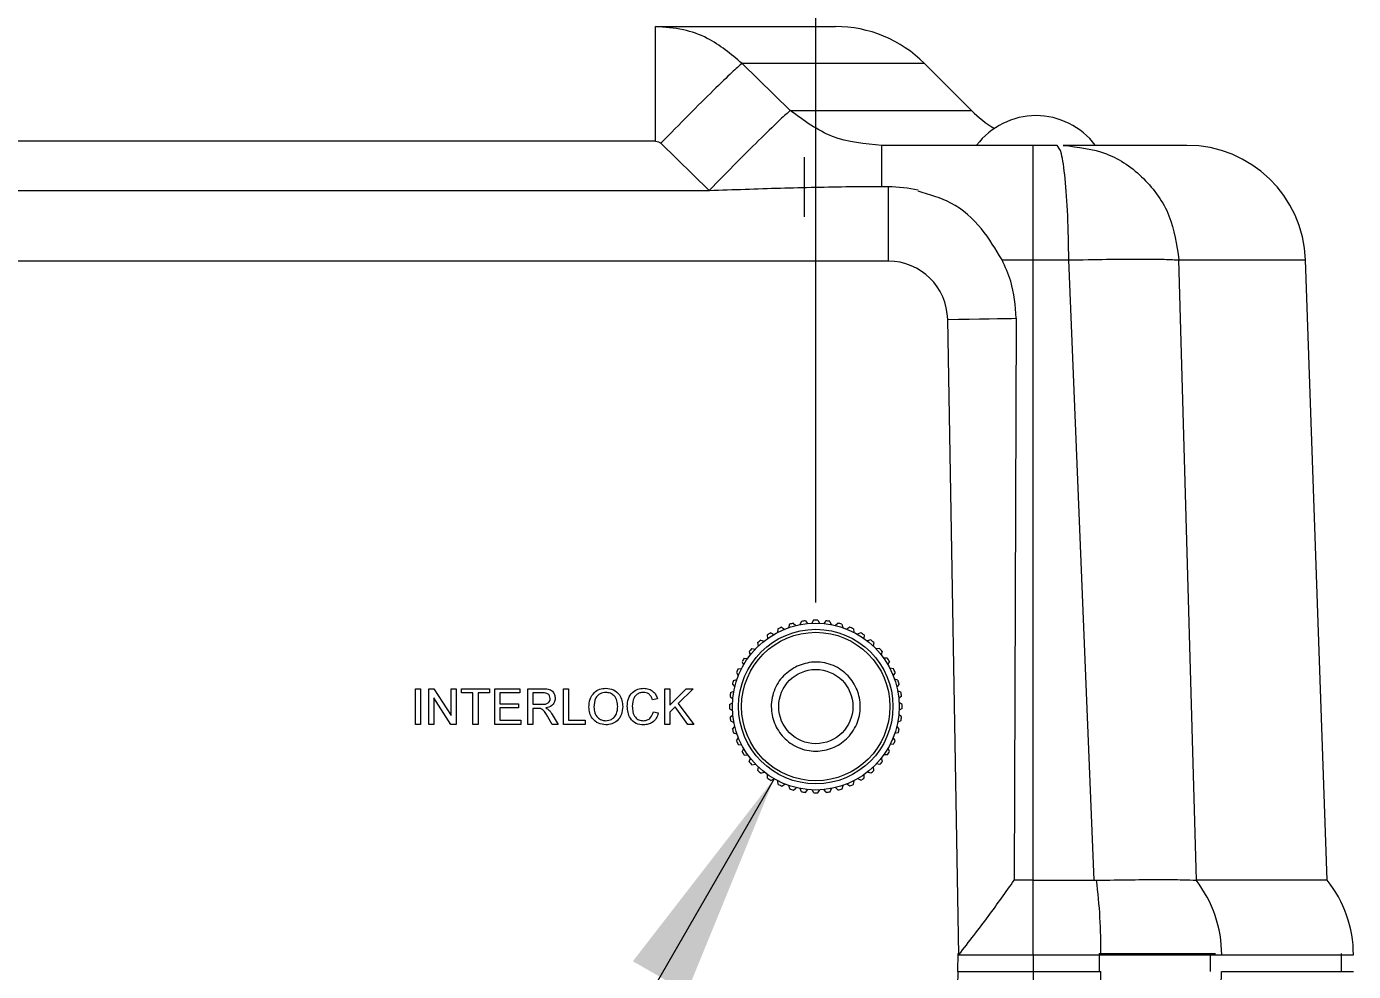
# Model space of a CAD drawing. Header units: inches. Extents: x 0.2 to 38.3, y 0.1 to 29.6.
# Drawn here: x 34.036 to 36.272, y 8.33 to 9.921 of the extents above; entities that cross this region are included whole.
import ezdxf

# ---------------------------------------------------------------- set-up
doc = ezdxf.new("R2010")
doc.units = ezdxf.units.IN
doc.header["$LTSCALE"] = 3.5
doc.header["$MEASUREMENT"] = 0
doc.styles.add('SLDTEXTSTYLE0', font='TXT', dxfattribs={"width": 0.75})
doc.dimstyles.new('SLDDIMSTYLE0', dxfattribs={"dimtxt": 0.401042, "dimasz": 0.385, "dimexe": 0, "dimexo": 0.0625, "dimgap": 0.10026, "dimtad": 0, "dimtih": 1, "dimtoh": 1, "dimrnd": 1e-09, "dimzin": 12, "dimdsep": 46, "dimtxsty": 'SLDTEXTSTYLE0', "dimsah": 1, "dimcen": 0.09, "dimadec": 0, "dimazin": 3, "dimtfac": 1, "dimtofl": 0, "dimtmove": 0, "dimatfit": 3, "dimfxl": 1, "dimfrac": 2, "dimtolj": 1, "dimtzin": 12, "dimarcsym": 0})
doc.dimstyles.new('SLDDIMSTYLE3', dxfattribs={"dimtxt": 0.401042, "dimasz": 0.385, "dimexe": 0, "dimexo": 0.0625, "dimgap": 0.10026, "dimtad": 0, "dimtih": 1, "dimtoh": 1, "dimrnd": 1e-09, "dimdsep": 46, "dimtxsty": 'SLDTEXTSTYLE0', "dimsah": 1, "dimcen": 0, "dimadec": 0, "dimazin": 2, "dimtfac": 1, "dimtofl": 0, "dimtmove": 0, "dimatfit": 3, "dimfxl": 1, "dimfrac": 2, "dimtolj": 1, "dimtzin": 12, "dimarcsym": 0})

# ---------------------------------------------------------------- blocks, each defined once
blk = doc.blocks.new('_D_6')
at = {"color": 7, "linetype": 'Continuous', "lineweight": 0}
for p, q in [((35.2954, 8.6546), (33.9297, 6.2892)), ((31.4177, 6.3404), (31.2957, 6.3404)), ((31.2957, 6.3404), (31.2957, 5.7032)), ((33.1608, 6.3404), (33.2828, 6.3404)), ((33.2828, 6.3404), (33.2828, 5.7032)), ((33.9297, 6.2892), (33.4047, 6.2892)), ((31.2957, 5.7032), (31.4177, 5.7032)), ((33.2828, 5.7032), (33.1608, 5.7032))]:
    blk.add_line(p, q, dxfattribs=at)
blk.add_solid([(35.2954, 8.6546), (35.0575, 8.3475), (35.1484, 8.295)], dxfattribs=at)
at = {"color": 7, "linetype": 'Continuous', "lineweight": 0, "char_height": 0.40104, "attachment_point": 1, "style": 'SLDTEXTSTYLE0'}
for s, insert in [('%%c', (31.2517, 6.9387)), ('0.28in', (31.8571, 6.9387)), ('7.1mm', (31.4177, 6.2202))]:
    blk.add_mtext(s, dxfattribs=dict(at, insert=insert))
blk = doc.blocks.new('_D_7')
at = {"color": 7, "linetype": 'Continuous', "lineweight": 0}
for p, q in [((27.0918, 8.5333), (27.0918, 12.3711)), ((35.3657, 8.9513), (35.3657, 12.3711)), ((27.0918, 12.1261), (29.7669, 12.1261)), ((30.24, 12.1261), (30.118, 12.1261)), ((30.118, 12.1261), (30.118, 11.4889)), ((32.5757, 12.1261), (32.6977, 12.1261)), ((32.6977, 12.1261), (32.6977, 11.4889)), ((35.3657, 12.1261), (33.0488, 12.1261)), ((30.118, 11.4889), (30.24, 11.4889)), ((32.6977, 11.4889), (32.5757, 11.4889))]:
    blk.add_line(p, q, dxfattribs=at)
for points in [[(27.0918, 12.1261), (27.4768, 12.0736), (27.4768, 12.1786)], [(35.3657, 12.1261), (34.9807, 12.1786), (34.9807, 12.0736)]]:
    blk.add_solid(points, dxfattribs=at)
at = {"color": 7, "linetype": 'Continuous', "lineweight": 0, "char_height": 0.40104, "attachment_point": 1, "style": 'SLDTEXTSTYLE0'}
for s, insert in [('8.27in', (30.673, 12.7244)), ('210.2mm', (30.24, 12.0059))]:
    blk.add_mtext(s, dxfattribs=dict(at, insert=insert))

msp = doc.modelspace()

# ---------------------------------------------------------------- linework, layer by layer
at = {"color": 7, "linetype": 'Continuous', "lineweight": 15}
for p, q in [((35.3228, 9.7799), (35.2414, 9.8592)), ((35.6281, 9.7799), (35.5488, 9.8592)), ((35.0959, 9.7283), (28.2675, 9.7283)), ((35.186, 9.6454), (35.1047, 9.7248)), ((35.7317, 9.7213), (35.477, 9.7213)), ((35.7317, 9.5283), (35.7317, 9.7213)), ((35.7722, 9.7213), (35.7317, 9.7213)), ((35.3468, 9.601), (35.3468, 9.7011)), ((35.1867, 9.6447), (28.1767, 9.6447)), ((35.1867, 9.6447), (35.186, 9.6454)), ((35.488, 9.6513), (35.4238, 9.6513)), ((35.488, 9.5263), (27.8754, 9.5263)), ((35.6795, 9.5283), (35.7317, 9.5283)), ((35.7317, 8.4839), (35.7317, 9.5283)), ((35.7317, 9.5283), (35.792, 9.5283)), ((35.8345, 8.4839), (35.792, 9.5283)), ((36.0071, 8.4839), (35.9774, 9.5283)), ((35.9774, 9.5283), (36.1908, 9.5283)), ((36.2273, 8.4839), (36.1908, 9.5283)), ((35.6067, 8.3583), (35.588, 9.428)), ((35.7036, 9.4301), (35.7, 8.4839)), ((35.3481, 8.9207), (35.352, 8.9161)), ((35.3621, 8.9218), (35.359, 8.9166)), ((35.3689, 8.9218), (35.372, 8.9167)), ((35.3828, 8.9208), (35.379, 8.9162)), ((35.2897, 8.9004), (35.2951, 8.8978)), ((35.302, 8.9071), (35.3013, 8.9012)), ((35.3082, 8.9099), (35.3131, 8.9066)), ((35.3213, 8.9149), (35.3197, 8.9091)), ((35.3278, 8.9168), (35.3322, 8.9128)), ((35.3414, 8.9198), (35.3391, 8.9143)), ((35.3895, 8.9198), (35.3919, 8.9143)), ((35.4032, 8.9169), (35.3988, 8.9128)), ((35.4097, 8.915), (35.4113, 8.9092)), ((35.4229, 8.9101), (35.4179, 8.9068)), ((35.429, 8.9073), (35.4298, 8.9013)), ((35.4413, 8.9006), (35.4359, 8.898)), ((35.2677, 8.8839), (35.2687, 8.878)), ((35.2728, 8.8883), (35.2786, 8.8865)), ((35.284, 8.8967), (35.2842, 8.8907)), ((35.447, 8.897), (35.4469, 8.891)), ((35.4582, 8.8886), (35.4525, 8.8868)), ((35.4634, 8.8842), (35.4624, 8.8782)), ((35.245, 8.8576), (35.251, 8.8575)), ((35.2534, 8.8688), (35.2552, 8.8631)), ((35.2578, 8.874), (35.2638, 8.873)), ((35.4733, 8.8743), (35.4673, 8.8733)), ((35.4777, 8.8692), (35.4759, 8.8634)), ((35.4861, 8.858), (35.4801, 8.8578)), ((35.2319, 8.8335), (35.2352, 8.8285)), ((35.2347, 8.8396), (35.2407, 8.8404)), ((35.2414, 8.8519), (35.244, 8.8465)), ((35.4898, 8.8523), (35.4872, 8.8469)), ((35.4965, 8.84), (35.4906, 8.8407)), ((35.4993, 8.8338), (35.496, 8.8288)), ((35.2251, 8.8138), (35.2291, 8.8094)), ((35.227, 8.8203), (35.2328, 8.8219)), ((35.5042, 8.8207), (35.4985, 8.8223)), ((35.5062, 8.8142), (35.5022, 8.8098)), ((34.6912, 8.8063), (34.6997, 8.8063)), ((34.6912, 8.7463), (34.6912, 8.8063)), ((34.6997, 8.8063), (34.6997, 8.7463)), ((34.7135, 8.8063), (34.7224, 8.8063)), ((34.7135, 8.7463), (34.7135, 8.8063)), ((34.722, 8.7911), (34.722, 8.7463)), ((34.7507, 8.7463), (34.722, 8.7911)), ((34.7224, 8.8063), (34.7512, 8.7615)), ((34.7512, 8.8063), (34.7597, 8.8063)), ((34.7512, 8.7615), (34.7512, 8.8063)), ((34.7597, 8.8063), (34.7597, 8.7463)), ((34.7689, 8.8063), (34.8158, 8.8063)), ((34.7689, 8.7994), (34.7689, 8.8063)), ((34.7881, 8.7994), (34.7689, 8.7994)), ((34.7881, 8.7463), (34.7881, 8.7994)), ((34.7966, 8.7994), (34.7966, 8.7463)), ((34.8158, 8.7994), (34.7966, 8.7994)), ((34.8158, 8.8063), (34.8158, 8.7994)), ((34.825, 8.8063), (34.8673, 8.8063)), ((34.825, 8.7463), (34.825, 8.8063)), ((34.8335, 8.7994), (34.8335, 8.7809)), ((34.8673, 8.7994), (34.8335, 8.7994)), ((34.8673, 8.8063), (34.8673, 8.7994)), ((34.8804, 8.8063), (34.9065, 8.8063)), ((34.8804, 8.7463), (34.8804, 8.8063)), ((34.9068, 8.7994), (34.8889, 8.7994)), ((34.8889, 8.7994), (34.8889, 8.7801)), ((34.9404, 8.8063), (34.9489, 8.8063)), ((34.9404, 8.7463), (34.9404, 8.8063)), ((34.9489, 8.8063), (34.9489, 8.7532)), ((35.0989, 8.7896), (35.0904, 8.7878)), ((35.1112, 8.8063), (35.1197, 8.8063)), ((35.1112, 8.7463), (35.1112, 8.8063)), ((35.1197, 8.7787), (35.1473, 8.8063)), ((35.1197, 8.8063), (35.1197, 8.7787)), ((35.1589, 8.8063), (35.1338, 8.7812)), ((35.1473, 8.8063), (35.1589, 8.8063)), ((35.2212, 8.7934), (35.2258, 8.7896)), ((35.2222, 8.8001), (35.2277, 8.8025)), ((35.5092, 8.8006), (35.5036, 8.8029)), ((35.5101, 8.7939), (35.5055, 8.79)), ((34.8335, 8.7809), (34.865, 8.7809)), ((34.8335, 8.774), (34.8335, 8.7532)), ((34.865, 8.774), (34.8335, 8.774)), ((34.865, 8.7809), (34.865, 8.774)), ((34.8889, 8.7801), (34.905, 8.7801)), ((34.8889, 8.7732), (34.8889, 8.7463)), ((34.8975, 8.7732), (34.8889, 8.7732)), ((35.092, 8.7675), (35.1004, 8.7655)), ((35.1285, 8.7759), (35.1197, 8.7671)), ((35.1197, 8.7671), (35.1197, 8.7463)), ((35.15, 8.7463), (35.1285, 8.7759)), ((35.1338, 8.7812), (35.1604, 8.7463)), ((35.2202, 8.7795), (35.2253, 8.7826)), ((35.2202, 8.7727), (35.2254, 8.7696)), ((35.5112, 8.7799), (35.506, 8.783)), ((35.5112, 8.7731), (35.5061, 8.77)), ((34.6997, 8.7463), (34.6912, 8.7463)), ((34.722, 8.7463), (34.7135, 8.7463)), ((34.7597, 8.7463), (34.7507, 8.7463)), ((34.7966, 8.7463), (34.7881, 8.7463)), ((34.8689, 8.7463), (34.825, 8.7463)), ((34.8335, 8.7532), (34.8689, 8.7532)), ((34.8689, 8.7532), (34.8689, 8.7463)), ((34.8889, 8.7463), (34.8804, 8.7463)), ((34.9218, 8.7463), (34.9143, 8.759)), ((34.9216, 8.7629), (34.9315, 8.7463)), ((34.9315, 8.7463), (34.9218, 8.7463)), ((34.9773, 8.7463), (34.9404, 8.7463)), ((34.9489, 8.7532), (34.9773, 8.7532)), ((34.9773, 8.7532), (34.9773, 8.7463)), ((35.1197, 8.7463), (35.1112, 8.7463)), ((35.1604, 8.7463), (35.15, 8.7463)), ((35.2213, 8.7587), (35.2259, 8.7626)), ((35.2222, 8.752), (35.2277, 8.7497)), ((35.2252, 8.7384), (35.2292, 8.7428)), ((35.5063, 8.7388), (35.5022, 8.7432)), ((35.5092, 8.7525), (35.5037, 8.7501)), ((35.5102, 8.7592), (35.5056, 8.763)), ((35.2271, 8.7319), (35.2329, 8.7303)), ((35.2321, 8.7188), (35.2354, 8.7237)), ((35.4995, 8.7191), (35.4961, 8.7241)), ((35.5044, 8.7323), (35.4986, 8.7307)), ((35.2349, 8.7126), (35.2408, 8.7119)), ((35.2416, 8.7003), (35.2442, 8.7057)), ((35.49, 8.7007), (35.4874, 8.7061)), ((35.4967, 8.713), (35.4907, 8.7122)), ((35.2453, 8.6946), (35.2513, 8.6948)), ((35.2537, 8.6834), (35.2555, 8.6892)), ((35.2581, 8.6783), (35.264, 8.6793)), ((35.4736, 8.6786), (35.4676, 8.6796)), ((35.478, 8.6838), (35.4762, 8.6895)), ((35.4864, 8.695), (35.4804, 8.6951)), ((35.268, 8.6684), (35.269, 8.6744)), ((35.2732, 8.664), (35.2789, 8.6658)), ((35.2844, 8.6556), (35.2845, 8.6616)), ((35.2901, 8.652), (35.2955, 8.6546)), ((35.4417, 8.6522), (35.4363, 8.6548)), ((35.4474, 8.6559), (35.4472, 8.6619)), ((35.4586, 8.6643), (35.4528, 8.6661)), ((35.4637, 8.6687), (35.4627, 8.6746)), ((35.3024, 8.6453), (35.3016, 8.6513)), ((35.3085, 8.6425), (35.3135, 8.6458)), ((35.3217, 8.6376), (35.3201, 8.6434)), ((35.3282, 8.6357), (35.3326, 8.6397)), ((35.3418, 8.6328), (35.3395, 8.6383)), ((35.3486, 8.6318), (35.3524, 8.6364)), ((35.3625, 8.6308), (35.3594, 8.6359)), ((35.3693, 8.6308), (35.3724, 8.636)), ((35.3833, 8.6319), (35.3794, 8.6365)), ((35.39, 8.6328), (35.3923, 8.6383)), ((35.4036, 8.6358), (35.3992, 8.6398)), ((35.4101, 8.6377), (35.4117, 8.6435)), ((35.4182, 8.646), (35.4232, 8.6427)), ((35.4294, 8.6455), (35.4301, 8.6514)), ((35.7317, 8.4839), (35.7, 8.4839)), ((35.7317, 8.3583), (35.7317, 8.4839)), ((35.7317, 8.4839), (35.8345, 8.4839)), ((35.8345, 8.4839), (35.8388, 8.4839)), ((36.0064, 8.4839), (36.0071, 8.4839)), ((36.2273, 8.4839), (36.0071, 8.4839)), ((35.605, 8.3303), (35.6055, 8.3603)), ((35.6067, 8.3583), (35.7317, 8.3583)), ((35.7317, 8.3583), (35.8462, 8.3583)), ((35.8429, 8.3603), (35.8429, 8.3303)), ((36.0301, 8.3603), (36.0301, 8.3303)), ((36.0301, 8.3603), (36.039, 8.3603)), ((36.2516, 8.3303), (36.2516, 8.3603)), ((35.605, 8.3303), (35.6012, 8.1146)), ((35.605, 8.3303), (35.7317, 8.3303)), ((35.7317, 8.3303), (35.7317, 8.2034)), ((35.7317, 8.3303), (35.8462, 8.3303)), ((36.0496, 8.3303), (36.2716, 8.3303))]:
    msp.add_line(p, q, dxfattribs=at)
at = {"color": 155, "linetype": 'Continuous', "lineweight": 15}
for p, q in [((35.5488, 9.8592), (35.2414, 9.8592)), ((35.3228, 9.7799), (35.6281, 9.7799)), ((35.488, 9.5263), (35.488, 9.6513)), ((35.7317, 8.3583), (35.7317, 8.3303))]:
    msp.add_line(p, q, dxfattribs=at)
at = {"color": 7, "linetype": 'Continuous', "lineweight": 15, "flags": 128}
msp.add_lwpolyline([(35.588, 9.428), (35.6064, 9.4284), (35.6244, 9.4287), (35.6415, 9.429), (35.6576, 9.4293), (35.6721, 9.4295), (35.6847, 9.4297), (35.6953, 9.4299), (35.7036, 9.4301)], dxfattribs=at)
at = {"color": 7, "linetype": 'Continuous', "lineweight": 15}
for radius in [0.1405, 0.1301, 0.125, 0.0625]:
    msp.add_circle((35.3657, 8.7763), radius, dxfattribs=at)
for centre, radius, start, end in [((35.3989, 9.7093), 0.212, 45, 90), ((35.7695, 9.9213), 0.2, 225, 239.0305), ((35.7367, 9.6463), 0.125, 36.9054, 143.0867), ((35.991, 9.5213), 0.2, 2, 90), ((35.488, 9.4263), 0.225, 77.0653, 90), ((35.488, 9.4263), 0.1, 1, 90), ((35.3657, 8.7763), 0.1455, 96.9306, 99.5973), ((35.3657, 8.7763), 0.1455, 88.7488, 91.4155), ((35.3657, 8.7763), 0.1455, 80.567, 83.2337), ((35.3657, 8.7763), 0.1455, 121.4761, 124.1428), ((35.3657, 8.7763), 0.1455, 113.2943, 115.961), ((35.3657, 8.7763), 0.1455, 105.1125, 107.7791), ((35.3657, 8.7763), 0.1455, 72.3852, 75.0519), ((35.3657, 8.7763), 0.1455, 64.2034, 66.8701), ((35.3657, 8.7763), 0.1455, 56.0215, 58.6882), ((35.3657, 8.7763), 0.1455, 129.6579, 132.3246), ((35.3657, 8.7763), 0.1455, 47.8397, 50.5064), ((35.3657, 8.7763), 0.1455, 146.0215, 148.6882), ((35.3657, 8.7763), 0.1455, 137.8397, 140.5064), ((35.3657, 8.7763), 0.1455, 39.6579, 42.3246), ((35.3657, 8.7763), 0.1455, 31.4761, 34.1428), ((35.3657, 8.7763), 0.1455, 154.2034, 156.8701), ((35.3657, 8.7763), 0.1455, 23.2943, 25.961), ((35.3657, 8.7763), 0.1455, 162.3852, 165.0519), ((35.3657, 8.7763), 0.1455, 15.1125, 17.7791), ((35.3657, 8.7763), 0.1455, 170.567, 173.2337), ((35.3657, 8.7763), 0.1455, 6.9306, 9.5973), ((35.3657, 8.7763), 0.1455, 178.7488, 181.4155), ((35.3657, 8.7763), 0.1455, 358.7488, 1.4155), ((35.3657, 8.7763), 0.1455, 186.9306, 189.5973), ((35.3657, 8.7763), 0.1455, 350.567, 353.2337), ((35.3657, 8.7763), 0.1455, 195.1125, 197.7791), ((35.3657, 8.7763), 0.1455, 342.3852, 345.0519), ((35.3657, 8.7763), 0.1455, 203.2943, 205.961), ((35.3657, 8.7763), 0.1455, 211.4761, 214.1428), ((35.3657, 8.7763), 0.1455, 326.0215, 328.6882), ((35.3657, 8.7763), 0.1455, 334.2034, 336.8701), ((35.3657, 8.7763), 0.1455, 219.6579, 222.3246), ((35.3657, 8.7763), 0.1455, 317.8397, 320.5064), ((35.3657, 8.7763), 0.1455, 227.8397, 230.5064), ((35.3657, 8.7763), 0.1455, 236.0215, 238.6882), ((35.3657, 8.7763), 0.1455, 301.4761, 304.1428), ((35.3657, 8.7763), 0.1455, 309.6579, 312.3246), ((35.3657, 8.7763), 0.1455, 244.2034, 246.8701), ((35.3657, 8.7763), 0.1455, 252.3852, 255.0519), ((35.3657, 8.7763), 0.1455, 260.567, 263.2337), ((35.3657, 8.7763), 0.1455, 268.7488, 271.4155), ((35.3657, 8.7763), 0.1455, 276.9306, 279.5973), ((35.3657, 8.7763), 0.1455, 285.1125, 287.7791), ((35.3657, 8.7763), 0.1455, 293.2943, 295.961), ((34.866, 8.3639), 0.9802, 359.674, 7.0337), ((35.8462, 8.3586), 0.2034, 359.9156, 38.0311), ((36.0716, 8.3583), 0.2, 0, 38.8903), ((34.8714, 8.3245), 0.9748, 352.8586, 0.3397), ((35.8462, 8.33), 0.2033, 321.4738, 0.0876)]:
    msp.add_arc(centre, radius, start, end, dxfattribs=at)
for points, knots in [([(35.0959, 9.7283), (35.0959, 9.7538), (35.0959, 9.8048), (35.0959, 9.8684), (35.0959, 9.9127), (35.0959, 9.9184), (35.0959, 9.9213)], [0, 0, 0, 0, 0.25, 0.5, 0.75, 1, 1, 1, 1]), ([(35.2414, 9.8592), (35.2228, 9.8748), (35.1931, 9.8998), (35.1415, 9.9181), (35.1116, 9.9202), (35.0959, 9.9213)], [0, 0, 0, 0, 0.443085, 0.707538, 1, 1, 1, 1]), ([(35.0959, 9.9213), (35.1426, 9.9213), (35.236, 9.9213), (35.3282, 9.9213), (35.388, 9.9213), (35.3953, 9.9213), (35.3989, 9.9213)], [0, 0, 0, 0, 0.25, 0.5, 0.75, 1, 1, 1, 1]), ([(35.2414, 9.8592), (35.2366, 9.8551), (35.227, 9.8468), (35.1943, 9.8151), (35.1524, 9.7734), (35.1206, 9.741), (35.1047, 9.7248)], [0, 0, 0, 0, 0.25, 0.5, 0.749999, 1, 1, 1, 1]), ([(35.3228, 9.7799), (35.318, 9.7757), (35.3084, 9.7675), (35.2757, 9.7358), (35.2337, 9.6941), (35.2019, 9.6616), (35.186, 9.6454)], [0, 0, 0, 0, 0.25, 0.499999, 0.75, 1, 1, 1, 1]), ([(35.477, 9.7213), (35.4483, 9.7238), (35.3918, 9.7288), (35.3456, 9.763), (35.3228, 9.7799)], [0, 0, 0, 0, 0.506071, 1, 1, 1, 1]), ([(35.0959, 9.7283), (35.0976, 9.7281), (35.1008, 9.7278), (35.1034, 9.7258), (35.1047, 9.7248)], [0, 0, 0, 0, 0.502828, 1, 1, 1, 1]), ([(35.477, 9.6512), (35.477, 9.6615), (35.477, 9.6823), (35.477, 9.7042), (35.477, 9.7186), (35.477, 9.7204), (35.477, 9.7213)], [0, 0, 0, 0, 0.25, 0.5, 0.75, 1, 1, 1, 1]), ([(35.792, 9.5283), (35.7916, 9.5538), (35.7908, 9.6048), (35.7862, 9.6684), (35.7798, 9.7127), (35.7747, 9.7184), (35.7722, 9.7213)], [0, 0, 0, 0, 0.25, 0.5, 0.75, 1, 1, 1, 1]), ([(35.7827, 9.7213), (35.8077, 9.7184), (35.8576, 9.7127), (35.9211, 9.6684), (35.9664, 9.6048), (35.9738, 9.5538), (35.9774, 9.5283)], [0, 0, 0, 0, 0.25, 0.5, 0.75, 1, 1, 1, 1]), ([(35.991, 9.7213), (35.9885, 9.7213), (35.9835, 9.7213), (35.9425, 9.7213), (35.8792, 9.7213), (35.8148, 9.7213), (35.7827, 9.7213)], [0, 0, 0, 0, 0.249986, 0.499242, 0.750025, 1, 1, 1, 1]), ([(35.4238, 9.6513), (35.3847, 9.6506), (35.3065, 9.6492), (35.2266, 9.6462), (35.1867, 9.6447)], [0, 0, 0, 0, 0.500621, 1, 1, 1, 1]), ([(35.6795, 9.5283), (35.6687, 9.5464), (35.6459, 9.5845), (35.5984, 9.6266), (35.5571, 9.6385), (35.5381, 9.644)], [0, 0, 0, 0, 0.32618, 0.688221, 1, 1, 1, 1]), ([(35.7036, 9.4301), (35.7019, 9.4513), (35.6992, 9.4855), (35.6849, 9.5165), (35.6795, 9.5283)], [0, 0, 0, 0, 0.620314, 1, 1, 1, 1]), ([(35.792, 9.5283), (35.8137, 9.5287), (35.8571, 9.5296), (35.913, 9.53), (35.9568, 9.5296), (35.9706, 9.5287), (35.9774, 9.5283)], [0, 0, 0, 0, 0.250921, 0.500698, 0.750409, 1, 1, 1, 1]), ([(35.3344, 8.8445), (35.3434, 8.8475), (35.3573, 8.8521), (35.3771, 8.8509), (35.392, 8.8471), (35.4058, 8.8403), (35.4213, 8.8282), (35.4355, 8.8083), (35.4413, 8.7846), (35.4404, 8.7649), (35.4365, 8.75), (35.4297, 8.7362), (35.4176, 8.7207), (35.3977, 8.7065), (35.374, 8.7007), (35.3543, 8.7016), (35.3394, 8.7055), (35.3256, 8.7123), (35.3101, 8.7244), (35.2959, 8.7443), (35.2901, 8.768), (35.291, 8.7877), (35.2949, 8.8026), (35.3017, 8.8164), (35.3137, 8.8321), (35.3263, 8.8396), (35.3344, 8.8445)], [0, 0, 0, 0, 0.059861, 0.092407, 0.125, 0.157547, 0.190139, 0.25, 0.309861, 0.342408, 0.375, 0.407547, 0.440139, 0.5, 0.559861, 0.592408, 0.625, 0.657547, 0.690139, 0.75, 0.809861, 0.842408, 0.875, 0.907547, 0.940139, 1, 1, 1, 1]), ([(34.905, 8.7801), (34.9067, 8.7802), (34.9102, 8.7802), (34.915, 8.7819), (34.9177, 8.7858), (34.918, 8.7886), (34.9181, 8.7899)], [0, 0, 0, 0, 0.281563, 0.56023, 0.779871, 1, 1, 1, 1]), ([(34.9065, 8.8063), (34.9092, 8.8063), (34.9147, 8.8062), (34.9221, 8.8029), (34.9259, 8.7966), (34.9264, 8.7923), (34.9266, 8.7901)], [0, 0, 0, 0, 0.281668, 0.559197, 0.779409, 1, 1, 1, 1]), ([(34.9181, 8.7899), (34.9179, 8.7915), (34.9176, 8.7946), (34.9134, 8.799), (34.9093, 8.7992), (34.9068, 8.7994)], [0, 0, 0, 0, 0.280404, 0.55998, 1, 1, 1, 1]), ([(34.9266, 8.7901), (34.9263, 8.7878), (34.9258, 8.7831), (34.9203, 8.7762), (34.9143, 8.7748), (34.9107, 8.774)], [0, 0, 0, 0, 0.280519, 0.560506, 1, 1, 1, 1]), ([(34.9835, 8.7755), (34.9838, 8.78), (34.9844, 8.789), (34.9914, 8.7999), (35.0014, 8.8062), (35.0085, 8.8068), (35.012, 8.8071)], [0, 0, 0, 0, 0.280571, 0.559574, 0.779564, 1, 1, 1, 1]), ([(35.012, 8.8001), (35.0087, 8.7997), (35.0019, 8.7988), (34.9927, 8.7897), (34.9922, 8.7808), (34.992, 8.7754)], [0, 0, 0, 0, 0.280127, 0.559653, 1, 1, 1, 1]), ([(35.012, 8.8071), (35.0164, 8.8065), (35.0252, 8.8055), (35.035, 8.797), (35.0397, 8.7866), (35.0402, 8.7797), (35.0404, 8.7762)], [0, 0, 0, 0, 0.279564, 0.558586, 0.779088, 1, 1, 1, 1]), ([(35.032, 8.7763), (35.0318, 8.7795), (35.0313, 8.7861), (35.0269, 8.7943), (35.0198, 8.7993), (35.0146, 8.7999), (35.012, 8.8001)], [0, 0, 0, 0, 0.280798, 0.560067, 0.779985, 1, 1, 1, 1]), ([(35.0481, 8.7767), (35.0484, 8.7811), (35.0491, 8.7897), (35.0558, 8.8003), (35.0656, 8.8061), (35.0724, 8.8068), (35.0758, 8.8071)], [0, 0, 0, 0, 0.280494, 0.559572, 0.779618, 1, 1, 1, 1]), ([(35.0753, 8.8001), (35.0732, 8.8), (35.069, 8.7997), (35.0633, 8.7965), (35.0575, 8.7891), (35.057, 8.7819), (35.0566, 8.7768)], [0, 0, 0, 0, 0.18722, 0.373903, 0.560736, 1, 1, 1, 1]), ([(35.0904, 8.7878), (35.0898, 8.7897), (35.0884, 8.7934), (35.0847, 8.7977), (35.08, 8.7999), (35.0769, 8.8001), (35.0753, 8.8001)], [0, 0, 0, 0, 0.280554, 0.55974, 0.779652, 1, 1, 1, 1]), ([(35.0758, 8.8071), (35.0787, 8.8069), (35.0846, 8.8064), (35.0918, 8.8021), (35.0966, 8.7962), (35.0981, 8.7918), (35.0989, 8.7896)], [0, 0, 0, 0, 0.280085, 0.559453, 0.779549, 1, 1, 1, 1]), ([(34.9017, 8.7729), (34.9009, 8.773), (34.8996, 8.7732), (34.8982, 8.7732), (34.8975, 8.7732)], [0, 0, 0, 0, 0.559814, 1, 1, 1, 1]), ([(34.9143, 8.759), (34.9132, 8.7608), (34.9113, 8.7639), (34.9085, 8.768), (34.9057, 8.7714), (34.9031, 8.7724), (34.9017, 8.7729)], [0, 0, 0, 0, 0.340595, 0.560961, 0.780765, 1, 1, 1, 1]), ([(34.9107, 8.774), (34.9116, 8.7735), (34.9133, 8.7727), (34.9147, 8.7715), (34.9153, 8.771)], [0, 0, 0, 0, 0.560118, 1, 1, 1, 1]), ([(34.9153, 8.771), (34.9167, 8.7696), (34.9191, 8.7671), (34.9209, 8.7642), (34.9216, 8.7629)], [0, 0, 0, 0, 0.559794, 1, 1, 1, 1]), ([(35.012, 8.7455), (35.0076, 8.746), (34.999, 8.747), (34.9894, 8.7552), (34.9844, 8.7653), (34.9838, 8.7721), (34.9835, 8.7755)], [0, 0, 0, 0, 0.279597, 0.558763, 0.77931, 1, 1, 1, 1]), ([(34.992, 8.7754), (34.9922, 8.7722), (34.9926, 8.7658), (34.9974, 8.758), (35.0044, 8.7532), (35.0094, 8.7527), (35.0119, 8.7525)], [0, 0, 0, 0, 0.280658, 0.559883, 0.779849, 1, 1, 1, 1]), ([(35.0119, 8.7525), (35.0152, 8.7529), (35.0218, 8.7537), (35.0286, 8.7606), (35.0316, 8.7685), (35.0318, 8.7737), (35.032, 8.7763)], [0, 0, 0, 0, 0.2791047, 0.5581951, 0.7788076, 1, 1, 1, 1]), ([(35.0404, 8.7762), (35.04, 8.7718), (35.0393, 8.763), (35.0323, 8.7524), (35.0223, 8.7465), (35.0154, 8.7459), (35.012, 8.7455)], [0, 0, 0, 0, 0.280352, 0.559501, 0.779634, 1, 1, 1, 1]), ([(35.0759, 8.7455), (35.0714, 8.7459), (35.0625, 8.7465), (35.053, 8.7556), (35.0489, 8.7663), (35.0484, 8.7733), (35.0481, 8.7767)], [0, 0, 0, 0, 0.279954, 0.558088, 0.778912, 1, 1, 1, 1]), ([(35.0566, 8.7768), (35.0567, 8.7736), (35.0571, 8.7671), (35.0606, 8.7585), (35.0675, 8.7533), (35.0726, 8.7527), (35.0751, 8.7525)], [0, 0, 0, 0, 0.281246, 0.560715, 0.780137, 1, 1, 1, 1]), ([(35.0751, 8.7525), (35.0774, 8.7527), (35.082, 8.7531), (35.0891, 8.7582), (35.0909, 8.764), (35.092, 8.7675)], [0, 0, 0, 0, 0.280718, 0.560904, 1, 1, 1, 1]), ([(35.1004, 8.7655), (35.0994, 8.7624), (35.0974, 8.7563), (35.0911, 8.7496), (35.0835, 8.746), (35.0785, 8.7457), (35.0759, 8.7455)], [0, 0, 0, 0, 0.280255, 0.559546, 0.779593, 1, 1, 1, 1]), ([(35.6067, 8.3583), (35.6237, 8.3802), (35.6577, 8.4239), (35.6859, 8.4639), (35.7, 8.4839)], [0, 0, 0, 0, 0.500425, 1, 1, 1, 1]), ([(35.8388, 8.4839), (35.8588, 8.4842), (35.898, 8.4849), (35.9477, 8.485), (35.9867, 8.4849), (35.9998, 8.4842), (36.0064, 8.4839)], [0, 0, 0, 0, 0.255183, 0.499252, 0.749258, 1, 1, 1, 1]), ([(35.8429, 8.3603), (35.8595, 8.3603), (35.8923, 8.3603), (35.9372, 8.3603), (35.9781, 8.3603), (36.0113, 8.3603), (36.0255, 8.3603), (36.0301, 8.3603)], [0, 0, 0, 0, 0.186311, 0.373328, 0.55957, 0.779058, 1, 1, 1, 1]), ([(35.8462, 8.3583), (35.8701, 8.3583), (35.9181, 8.3583), (35.9789, 8.3583), (36.0266, 8.3583), (36.0419, 8.3583), (36.0496, 8.3583)], [0, 0, 0, 0, 0.2499918, 0.5002063, 0.7499353, 1, 1, 1, 1]), ([(36.0496, 8.3583), (36.0838, 8.3583), (36.1524, 8.3583), (36.2199, 8.3583), (36.2637, 8.3583), (36.269, 8.3583), (36.2716, 8.3583)], [0, 0, 0, 0, 0.25, 0.5, 0.75, 1, 1, 1, 1])]:
    msp.add_open_spline(points, degree=3, knots=knots, dxfattribs=at)

# ---------------------------------------------------------------- dimensions: what is measured, and where the dimension line sits
at = {"color": 7, "linetype": 'Continuous', "lineweight": 0}
dim = msp.add_linear_dim(base=(35.3657, 12.1261), p1=(27.0918, 8.3583), p2=(35.3657, 8.7763), dimstyle='SLDDIMSTYLE0', dxfattribs=at)
dim.commit()
dim.dimension.update_dxf_attribs({"geometry": '_D_7', "text_midpoint": (31.4079, 12.1261), "dimtype": 160})
dim = msp.add_diameter_dim_2p(p1=(35.4359, 8.898), p2=(35.2954, 8.6546), dimstyle='SLDDIMSTYLE3', dxfattribs=at)
dim.commit()
dim.dimension.update_dxf_attribs({"geometry": '_D_6', "text_midpoint": (32.2893, 6.2892), "dimtype": 163})

doc.saveas('drawing.dxf')
